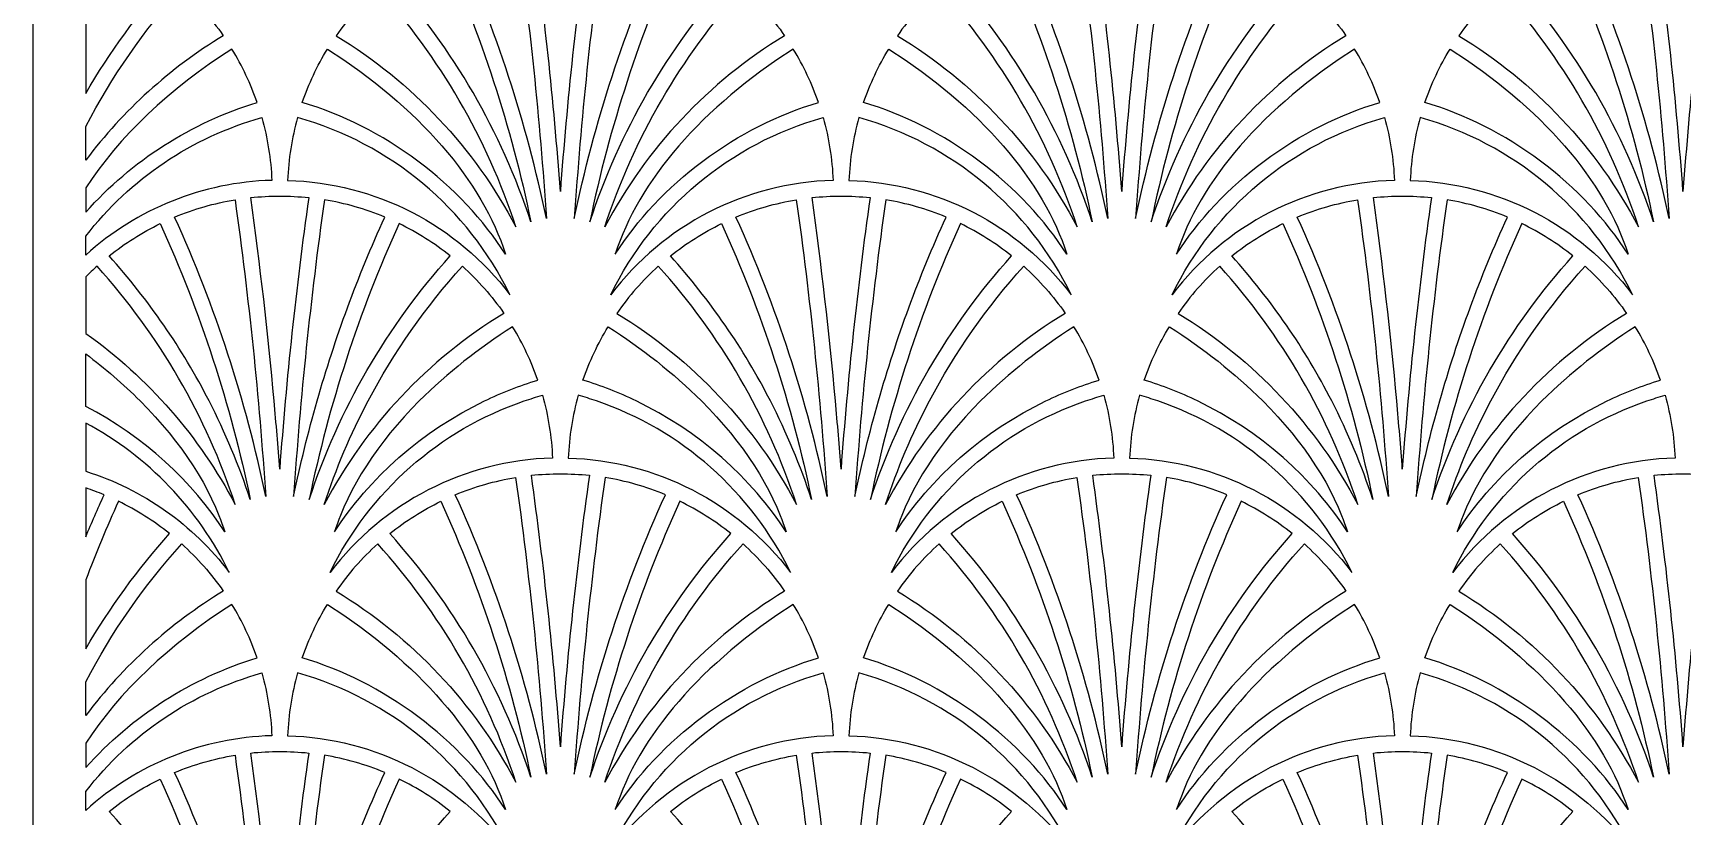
# Model space of a CAD drawing. Extents: x 2725 to 3975, y -848 to 1652.
# Drawn here: x 2725 to 3350, y 771 to 1067 of the extents above; entities that cross this region are included whole.
import ezdxf

# ---------------------------------------------------------------- set-up
doc = ezdxf.new("R2010")
doc.units = 0
doc.layers.add('LAYER_05', color=1, linetype='CONTINUOUS')

msp = doc.modelspace()

# ---------------------------------------------------------------- linework, layer by layer
at = {"layer": 'LAYER_05'}
msp.add_lwpolyline([(2725.05, -848.03), (3975.05, -848.03), (3975.05, 1651.97), (2725.05, 1651.97)], close=True, dxfattribs=at)
for points in [[(2907.88, 1109.35, -0.018184), (2919.52, 997.01, 0.055844), (2885.02, 1102.79, -0.057686)], [(2924.81, 1007.31, 0.016589), (2913.82, 1110.17, -0.053276), (2935.79, 1110.17, 0.016589)], [(2941.74, 1109.35, 0.018184), (2930.1, 997.01, -0.055844), (2964.59, 1102.79, 0.057686)], [(3120.5, 1109.35, -0.018184), (3132.14, 997.01, 0.055844), (3097.65, 1102.79, -0.057686)], [(3137.43, 1007.31, 0.016589), (3126.45, 1110.17, -0.053276), (3148.42, 1110.17, 0.016589)], [(3154.36, 1109.35, 0.018184), (3142.72, 997.01, -0.055844), (3177.22, 1102.79, 0.057686)], [(3333.12, 1109.35, -0.018184), (3344.76, 997.01, 0.055844), (3310.27, 1102.79, -0.057686)], [(3350.05, 1007.31, 0.016589), (3339.07, 1110.17, -0.053276), (3361.04, 1110.17, 0.016589)], [(2745.05, 1044.39, -0.052591), (2776.81, 1088.07, 0.055584), (2757.44, 1100.32, 0.01634), (2745.05, 1070.54)], [(2879.55, 1100.32, -0.055852), (2913.64, 995.8, 0.104701), (2860.19, 1088.07, -0.055584)], [(2970.06, 1100.32, 0.055852), (2935.98, 995.8, -0.104701), (2989.43, 1088.07, 0.055584)], [(3092.18, 1100.32, -0.055852), (3126.26, 995.8, 0.104701), (3072.81, 1088.07, -0.055584)], [(3182.68, 1100.32, 0.055852), (3148.6, 995.8, -0.104701), (3202.05, 1088.07, 0.055584)], [(3304.8, 1100.32, -0.055852), (3338.88, 995.8, 0.104701), (3285.43, 1088.07, -0.055584)], [(2745.05, 1031.93, -0.063542), (2781.38, 1084.18, -0.057808), (2797.13, 1066.3, 0.095272), (2745.05, 1019.17)], [(2839.86, 1066.3, -0.136031), (2907.94, 993.93, 0.104879), (2855.61, 1084.18, 0.057808)], [(3009.75, 1066.3, 0.136031), (2941.68, 993.93, -0.104879), (2994, 1084.18, -0.057808)], [(3052.48, 1066.3, -0.136031), (3120.56, 993.93, 0.104879), (3068.24, 1084.18, 0.057808)], [(3222.38, 1066.3, 0.136031), (3154.3, 993.93, -0.104879), (3206.63, 1084.18, -0.057808)], [(3265.11, 1066.3, -0.136031), (3333.18, 993.93, 0.104879), (3280.86, 1084.18, 0.057808)], [(2745.05, 999.47, -0.137332), (2809.95, 1041.02, 0.054287), (2800.41, 1061.27), (2796.07, 1058.42), (2791.82, 1055.49), (2787.67, 1052.5), (2783.61, 1049.43), (2779.67, 1046.29), (2775.83, 1043.09), (2772.12, 1039.84), (2768.54, 1036.53), (2765.09, 1033.17), (2761.77, 1029.76), (2758.6, 1026.32), (2755.58, 1022.84), (2752.71, 1019.33), (2750, 1015.8), (2747.44, 1012.24), (2745.05, 1008.67)], [(2836.58, 1061.27), (2842.8, 1057.15), (2848.82, 1052.86), (2854.64, 1048.44), (2860.24, 1043.88), (2862.94, 1041.55), (2865.58, 1039.19), (2868.16, 1036.81), (2870.66, 1034.4), (2873.1, 1031.97), (2875.46, 1029.51), (2877.75, 1027.03), (2879.96, 1024.54), (2882.1, 1022.03), (2884.15, 1019.5), (2886.12, 1016.96), (2888.02, 1014.41), (2889.82, 1011.84), (2891.55, 1009.28), (2893.19, 1006.7), (2894.74, 1004.12), (2896.2, 1001.54), (2897.58, 998.96), (2898.87, 996.39), (2900.07, 993.81), (2901.18, 991.25), (2902.21, 988.69), (2903.15, 986.14), (2903.99, 983.6), (2902.42, 985.98), (2900.77, 988.36), (2899.06, 990.72), (2897.27, 993.07), (2895.41, 995.4), (2893.48, 997.7), (2891.48, 999.98), (2889.42, 1002.23), (2887.3, 1004.45), (2885.11, 1006.63), (2882.86, 1008.78), (2880.56, 1010.88), (2878.2, 1012.94), (2875.79, 1014.96), (2873.33, 1016.92), (2870.82, 1018.84), (2868.27, 1020.7), (2865.68, 1022.5), (2863.05, 1024.25), (2860.39, 1025.94), (2857.69, 1027.56), (2854.97, 1029.12), (2852.23, 1030.62), (2849.47, 1032.05), (2846.68, 1033.41), (2843.89, 1034.71), (2841.09, 1035.94), (2838.28, 1037.09), (2835.47, 1038.18), (2832.66, 1039.2), (2829.85, 1040.14), (2827.05, 1041.02, -0.054287)], [(3013.03, 1061.27), (3006.82, 1057.15), (3000.79, 1052.86), (2994.97, 1048.44), (2989.38, 1043.88), (2986.67, 1041.55), (2984.03, 1039.19), (2981.46, 1036.81), (2978.95, 1034.4), (2976.52, 1031.97), (2974.15, 1029.51), (2971.87, 1027.03), (2969.65, 1024.54), (2967.52, 1022.03), (2965.47, 1019.5), (2963.49, 1016.96), (2961.6, 1014.41), (2959.79, 1011.84), (2958.07, 1009.28), (2956.43, 1006.7), (2954.88, 1004.12), (2953.41, 1001.54), (2952.04, 998.96), (2950.75, 996.39), (2949.55, 993.81), (2948.43, 991.25), (2947.41, 988.69), (2946.47, 986.14), (2945.62, 983.6), (2947.2, 985.98), (2948.84, 988.36), (2950.56, 990.72), (2952.35, 993.07), (2954.21, 995.4), (2956.14, 997.7), (2958.13, 999.98), (2960.19, 1002.23), (2962.32, 1004.45), (2964.51, 1006.63), (2966.75, 1008.78), (2969.06, 1010.88), (2971.42, 1012.94), (2973.83, 1014.96), (2976.29, 1016.92), (2978.8, 1018.84), (2981.35, 1020.7), (2983.94, 1022.5), (2986.57, 1024.25), (2989.23, 1025.94), (2991.92, 1027.56), (2994.64, 1029.12), (2997.39, 1030.62), (3000.15, 1032.05), (3002.93, 1033.41), (3005.73, 1034.71), (3008.53, 1035.94), (3011.34, 1037.09), (3014.15, 1038.18), (3016.96, 1039.2), (3019.77, 1040.14), (3022.57, 1041.02, 0.054287)], [(3049.21, 1061.27), (3055.42, 1057.15), (3061.45, 1052.86), (3067.27, 1048.44), (3072.86, 1043.88), (3075.56, 1041.55), (3078.21, 1039.19), (3080.78, 1036.81), (3083.29, 1034.4), (3085.72, 1031.97), (3088.08, 1029.51), (3090.37, 1027.03), (3092.58, 1024.54), (3094.72, 1022.03), (3096.77, 1019.5), (3098.75, 1016.96), (3100.64, 1014.41), (3102.45, 1011.84), (3104.17, 1009.28), (3105.81, 1006.7), (3107.36, 1004.12), (3108.82, 1001.54), (3110.2, 998.96), (3111.49, 996.39), (3112.69, 993.81), (3113.81, 991.25), (3114.83, 988.69), (3115.77, 986.14), (3116.62, 983.6), (3115.04, 985.98), (3113.4, 988.36), (3111.68, 990.72), (3109.89, 993.07), (3108.03, 995.4), (3106.1, 997.7), (3104.11, 999.98), (3102.04, 1002.23), (3099.92, 1004.45), (3097.73, 1006.63), (3095.49, 1008.78), (3093.18, 1010.88), (3090.82, 1012.94), (3088.41, 1014.96), (3085.95, 1016.92), (3083.44, 1018.84), (3080.89, 1020.7), (3078.3, 1022.5), (3075.67, 1024.25), (3073.01, 1025.94), (3070.31, 1027.56), (3067.59, 1029.12), (3064.85, 1030.62), (3062.09, 1032.05), (3059.31, 1033.41), (3056.51, 1034.71), (3053.71, 1035.94), (3050.9, 1037.09), (3048.09, 1038.18), (3045.28, 1039.2), (3042.47, 1040.14), (3039.67, 1041.02, -0.054287)], [(3225.65, 1061.27), (3219.44, 1057.15), (3213.41, 1052.86), (3207.59, 1048.44), (3202, 1043.88), (3199.3, 1041.55), (3196.66, 1039.19), (3194.08, 1036.81), (3191.58, 1034.4), (3189.14, 1031.97), (3186.78, 1029.51), (3184.49, 1027.03), (3182.28, 1024.54), (3180.14, 1022.03), (3178.09, 1019.5), (3176.11, 1016.96), (3174.22, 1014.41), (3172.42, 1011.84), (3170.69, 1009.28), (3169.05, 1006.7), (3167.5, 1004.12), (3166.04, 1001.54), (3164.66, 998.96), (3163.37, 996.39), (3162.17, 993.81), (3161.06, 991.25), (3160.03, 988.69), (3159.09, 986.14), (3158.24, 983.6), (3159.82, 985.98), (3161.46, 988.36), (3163.18, 990.72), (3164.97, 993.07), (3166.83, 995.4), (3168.76, 997.7), (3170.76, 999.98), (3172.82, 1002.23), (3174.94, 1004.45), (3177.13, 1006.63), (3179.38, 1008.78), (3181.68, 1010.88), (3184.04, 1012.94), (3186.45, 1014.96), (3188.91, 1016.92), (3191.42, 1018.84), (3193.97, 1020.7), (3196.56, 1022.5), (3199.19, 1024.25), (3201.85, 1025.94), (3204.55, 1027.56), (3207.27, 1029.12), (3210.01, 1030.62), (3212.77, 1032.05), (3215.55, 1033.41), (3218.35, 1034.71), (3221.15, 1035.94), (3223.96, 1037.09), (3226.77, 1038.18), (3229.58, 1039.2), (3232.39, 1040.14), (3235.19, 1041.02, 0.054287)], [(3261.83, 1061.27), (3268.04, 1057.15), (3274.07, 1052.86), (3279.89, 1048.44), (3285.48, 1043.88), (3288.19, 1041.55), (3290.83, 1039.19), (3293.4, 1036.81), (3295.91, 1034.4), (3298.34, 1031.97), (3300.71, 1029.51), (3303, 1027.03), (3305.21, 1024.54), (3307.34, 1022.03), (3309.4, 1019.5), (3311.37, 1016.96), (3313.26, 1014.41), (3315.07, 1011.84), (3316.79, 1009.28), (3318.43, 1006.7), (3319.98, 1004.12), (3321.45, 1001.54), (3322.82, 998.96), (3324.11, 996.39), (3325.32, 993.81), (3326.43, 991.25), (3327.45, 988.69), (3328.39, 986.14), (3329.24, 983.6), (3327.67, 985.98), (3326.02, 988.36), (3324.3, 990.72), (3322.51, 993.07), (3320.65, 995.4), (3318.72, 997.7), (3316.73, 999.98), (3314.67, 1002.23), (3312.54, 1004.45), (3310.35, 1006.63), (3308.11, 1008.78), (3305.8, 1010.88), (3303.44, 1012.94), (3301.03, 1014.96), (3298.57, 1016.92), (3296.06, 1018.84), (3293.51, 1020.7), (3290.92, 1022.5), (3288.29, 1024.25), (3285.63, 1025.94), (3282.94, 1027.56), (3280.22, 1029.12), (3277.47, 1030.62), (3274.71, 1032.05), (3271.93, 1033.41), (3269.14, 1034.71), (3266.33, 1035.94), (3263.52, 1037.09), (3260.71, 1038.18), (3257.9, 1039.2), (3255.09, 1040.14), (3252.29, 1041.02, -0.054287)], [(2745.05, 990.37, -0.161385), (2811.74, 1035.29, -0.058403), (2815.5, 1011.51, 0.179032), (2745.05, 983.23)], [(2821.5, 1011.51, -0.227638), (2905.71, 968.2, 0.214359), (2825.26, 1035.29, 0.058403)], [(3028.12, 1011.51, 0.227638), (2943.9, 968.2, -0.214359), (3024.36, 1035.29, -0.058403)], [(3034.12, 1011.51, -0.227638), (3118.33, 968.2, 0.214359), (3037.88, 1035.29, 0.058403)], [(3240.74, 1011.51, 0.227638), (3156.53, 968.2, -0.214359), (3236.98, 1035.29, -0.058403)], [(3246.74, 1011.51, -0.227638), (3330.96, 968.2, 0.214359), (3250.5, 1035.29, 0.058403)], [(2813.2, 891.81, 0.055844), (2778.71, 997.59, -0.057686), (2801.57, 1004.16, -0.018184)], [(2816.39, 927.95, 0.012432), (2807.51, 1004.97, -0.053276), (2829.48, 1004.97, 0.016589), (2818.5, 902.11, 0.004156)], [(2832.67, 927.95, -0.037182), (2858.28, 997.59, 0.057686), (2835.43, 1004.16, 0.018184), (2823.79, 891.81, -0.018623)], [(3025.83, 891.81, 0.055844), (2991.33, 997.59, -0.057686), (3014.19, 1004.16, -0.018184)], [(3029.01, 927.95, 0.012432), (3020.13, 1004.97, -0.053276), (3042.11, 1004.97, 0.016589), (3031.12, 902.11, 0.004156)], [(3045.29, 927.95, -0.037182), (3070.9, 997.59, 0.057686), (3048.05, 1004.16, 0.018184), (3036.41, 891.81, -0.018623)], [(3238.45, 891.81, 0.055844), (3203.96, 997.59, -0.057686), (3226.81, 1004.16, -0.018184)], [(3241.63, 927.95, 0.012432), (3232.76, 1004.97, -0.053276), (3254.73, 1004.97, 0.016589), (3243.74, 902.11, 0.004156)], [(3257.91, 927.95, -0.037182), (3283.53, 997.59, 0.057686), (3260.67, 1004.16, 0.018184), (3249.03, 891.81, -0.018623)], [(2791.75, 927.95, 0.065073), (2753.88, 982.87, -0.055584), (2773.24, 995.13, -0.055852), (2807.33, 890.6, 0.03936)], [(2829.67, 890.6, -0.104701), (2883.12, 982.87, 0.055584), (2863.75, 995.13, 0.055852)], [(3004.38, 927.95, 0.065073), (2966.5, 982.87, -0.055584), (2985.87, 995.13, -0.055852), (3019.95, 890.6, 0.03936)], [(3042.29, 890.6, -0.104701), (3095.74, 982.87, 0.055584), (3076.37, 995.13, 0.055852)], [(3217, 927.95, 0.065073), (3179.12, 982.87, -0.055584), (3198.49, 995.13, -0.055852), (3232.57, 890.6, 0.03936)], [(3254.91, 890.6, -0.104701), (3308.36, 982.87, 0.055584), (3289, 995.13, 0.055852)], [(2745.05, 953.53, -0.117213), (2801.63, 888.73, 0.104879), (2749.3, 978.99, 0.014195), (2745.05, 974.94)], [(2852, 927.95, -0.062169), (2887.69, 978.99, -0.057808), (2903.44, 961.11, 0.136031), (2835.37, 888.73, -0.042433)], [(3014.25, 888.73, 0.104879), (2961.92, 978.99, 0.057808), (2946.17, 961.11, -0.136031)], [(3064.63, 927.95, -0.062169), (3100.32, 978.99, -0.057808), (3116.07, 961.11, 0.136031), (3047.99, 888.73, -0.042433)], [(3226.87, 888.73, 0.104879), (3174.55, 978.99, 0.057808), (3158.8, 961.11, -0.136031)], [(3277.25, 927.95, -0.062169), (3312.94, 978.99, -0.057808), (3328.69, 961.11, 0.136031), (3260.61, 888.73, -0.042433)], [(2839.31, 878.4), (2840.52, 880.25), (2841.78, 882.1), (2843.08, 883.93), (2844.42, 885.76), (2845.81, 887.58), (2847.24, 889.39), (2848.71, 891.18), (2850.22, 892.96), (2853.36, 896.47), (2856.66, 899.91), (2860.1, 903.26), (2863.68, 906.51), (2867.39, 909.66), (2871.22, 912.69), (2875.16, 915.59), (2879.2, 918.36), (2883.32, 920.98), (2887.51, 923.46), (2891.76, 925.78), (2896.06, 927.95, -0.039301), (2916.26, 935.82, 0.054287), (2906.72, 956.08, 0.053379), (2871.37, 927.95), (2868.46, 924.97), (2865.66, 921.96), (2862.97, 918.92), (2860.4, 915.85), (2857.95, 912.77), (2855.62, 909.66), (2853.41, 906.54), (2851.33, 903.41), (2849.37, 900.28), (2847.54, 897.14), (2845.84, 894), (2844.28, 890.86), (2842.84, 887.73), (2841.53, 884.6), (2840.93, 883.05), (2840.36, 881.49), (2839.82, 879.94)], [(3010.31, 878.4), (3009.09, 880.25), (3007.84, 882.1), (3006.54, 883.93), (3005.19, 885.76), (3003.81, 887.58), (3002.38, 889.39), (3000.91, 891.18), (2999.4, 892.96), (2996.26, 896.47), (2992.96, 899.91), (2989.52, 903.26), (2985.94, 906.51), (2982.22, 909.66), (2978.39, 912.69), (2974.45, 915.59), (2970.42, 918.36), (2966.3, 920.98), (2962.11, 923.46), (2957.86, 925.78), (2953.56, 927.95, 0.039301), (2933.36, 935.82, -0.054287), (2942.9, 956.08, -0.053379), (2978.25, 927.95), (2981.16, 924.97), (2983.96, 921.96), (2986.64, 918.92), (2989.22, 915.85), (2991.67, 912.77), (2994, 909.66), (2996.21, 906.54), (2998.29, 903.41), (3000.25, 900.28), (3002.07, 897.14), (3003.77, 894), (3005.34, 890.86), (3006.78, 887.73), (3008.08, 884.6), (3008.69, 883.05), (3009.26, 881.49), (3009.8, 879.94)], [(3051.93, 878.4), (3053.15, 880.25), (3054.4, 882.1), (3055.7, 883.93), (3057.05, 885.76), (3058.43, 887.58), (3059.86, 889.39), (3061.33, 891.18), (3062.84, 892.96), (3065.98, 896.47), (3069.28, 899.91), (3072.72, 903.26), (3076.3, 906.51), (3080.02, 909.66), (3083.85, 912.69), (3087.78, 915.59), (3091.82, 918.36), (3095.94, 920.98), (3100.13, 923.46), (3104.38, 925.78), (3108.68, 927.95, -0.039301), (3128.88, 935.82, 0.054287), (3119.34, 956.08, 0.053379), (3083.99, 927.95), (3081.08, 924.97), (3078.28, 921.96), (3075.6, 918.92), (3073.02, 915.85), (3070.57, 912.77), (3068.24, 909.66), (3066.03, 906.54), (3063.95, 903.41), (3061.99, 900.28), (3060.16, 897.14), (3058.47, 894), (3056.9, 890.86), (3055.46, 887.73), (3054.15, 884.6), (3053.55, 883.05), (3052.98, 881.49), (3052.44, 879.94)], [(3222.93, 878.4), (3221.72, 880.25), (3220.46, 882.1), (3219.16, 883.93), (3217.81, 885.76), (3216.43, 887.58), (3215, 889.39), (3213.53, 891.18), (3212.02, 892.96), (3208.88, 896.47), (3205.58, 899.91), (3202.14, 903.26), (3198.56, 906.51), (3194.85, 909.66), (3191.02, 912.69), (3187.08, 915.59), (3183.04, 918.36), (3178.92, 920.98), (3174.73, 923.46), (3170.48, 925.78), (3166.18, 927.95, 0.039301), (3145.98, 935.82, -0.054287), (3155.52, 956.08, -0.053379), (3190.87, 927.95), (3193.78, 924.97), (3196.58, 921.96), (3199.27, 918.92), (3201.84, 915.85), (3204.29, 912.77), (3206.62, 909.66), (3208.83, 906.54), (3210.91, 903.41), (3212.87, 900.28), (3214.7, 897.14), (3216.4, 894), (3217.96, 890.86), (3219.4, 887.73), (3220.71, 884.6), (3221.31, 883.05), (3221.88, 881.49), (3222.42, 879.94)], [(3264.56, 878.4), (3265.77, 880.25), (3267.03, 882.1), (3268.33, 883.93), (3269.67, 885.76), (3271.06, 887.58), (3272.48, 889.39), (3273.95, 891.18), (3275.46, 892.96), (3278.61, 896.47), (3281.9, 899.91), (3285.34, 903.26), (3288.93, 906.51), (3292.64, 909.66), (3296.47, 912.69), (3300.41, 915.59), (3304.44, 918.36), (3308.56, 920.98), (3312.75, 923.46), (3317, 925.78), (3321.3, 927.95, -0.039301), (3341.5, 935.82, 0.054287), (3331.97, 956.08, 0.053379), (3296.62, 927.95), (3293.71, 924.97), (3290.91, 921.96), (3288.22, 918.92), (3285.65, 915.85), (3283.19, 912.77), (3280.86, 909.66), (3278.65, 906.54), (3276.57, 903.41), (3274.61, 900.28), (3272.79, 897.14), (3271.09, 894), (3269.52, 890.86), (3268.08, 887.73), (3266.78, 884.6), (3266.17, 883.05), (3265.6, 881.49), (3265.06, 879.94)], [(2745.05, 945.77, -0.034322), (2765.62, 927.95), (2768.53, 924.97), (2771.33, 921.96), (2774.02, 918.92), (2776.59, 915.85), (2779.05, 912.77), (2781.38, 909.66), (2783.59, 906.54), (2785.67, 903.41), (2787.62, 900.28), (2789.45, 897.14), (2791.15, 894), (2792.72, 890.86), (2794.16, 887.73), (2795.46, 884.6), (2796.07, 883.05), (2796.64, 881.49), (2797.18, 879.94), (2797.68, 878.4), (2795.37, 881.88), (2792.9, 885.33), (2790.27, 888.74), (2787.5, 892.11), (2784.59, 895.43), (2781.54, 898.69), (2778.35, 901.87), (2775.04, 904.97), (2771.62, 907.98), (2768.08, 910.89), (2764.44, 913.69), (2760.7, 916.38), (2756.89, 918.95), (2753, 921.4), (2749.05, 923.71), (2745.05, 925.88)], [(2911.14, 927.95, -0.01416), (2918.05, 930.09, -0.058403), (2921.81, 906.32, 0.227638), (2837.59, 863, -0.199593)], [(2938.48, 927.95, 0.01416), (2931.57, 930.09, 0.058403), (2927.81, 906.32, -0.227638), (3012.02, 863, 0.199593)], [(3123.76, 927.95, -0.01416), (3130.67, 930.09, -0.058403), (3134.43, 906.32, 0.227638), (3050.22, 863, -0.199593)], [(3151.1, 927.95, 0.01416), (3144.19, 930.09, 0.058403), (3140.43, 906.32, -0.227638), (3224.65, 863, 0.199593)], [(3336.38, 927.95, -0.01416), (3343.29, 930.09, -0.058403), (3347.05, 906.32, 0.227638), (3262.84, 863, -0.199593)], [(2745.05, 901.3, -0.15563), (2799.4, 863, 0.157266), (2745.05, 919.57)], [(2924.81, 796.91, 0.016589), (2913.82, 899.77, -0.053276), (2935.79, 899.77, 0.016589)], [(3137.43, 796.91, 0.016589), (3126.45, 899.77, -0.053276), (3148.42, 899.77, 0.016589)], [(3350.05, 796.91, 0.016589), (3339.07, 899.77, -0.053276), (3361.04, 899.77, 0.016589)], [(2745.05, 876.46, -0.008696), (2751.97, 892.4, 0.017873), (2745.05, 895)], [(2907.88, 898.96, -0.018184), (2919.52, 786.62, 0.055844), (2885.02, 892.4, -0.057686)], [(2941.74, 898.96, 0.018184), (2930.1, 786.62, -0.055844), (2964.59, 892.4, 0.057686)], [(3120.5, 898.96, -0.018184), (3132.14, 786.62, 0.055844), (3097.65, 892.4, -0.057686)], [(3154.36, 898.96, 0.018184), (3142.72, 786.62, -0.055844), (3177.22, 892.4, 0.057686)], [(3333.12, 898.96, -0.018184), (3344.76, 786.62, 0.055844), (3310.27, 892.4, -0.057686)], [(2745.05, 834, -0.052591), (2776.81, 877.68, 0.055584), (2757.44, 889.93, 0.01634), (2745.05, 860.15)], [(2879.55, 889.93, -0.055852), (2913.64, 785.41, 0.104701), (2860.19, 877.68, -0.055584)], [(2970.06, 889.93, 0.055852), (2935.98, 785.41, -0.104701), (2989.43, 877.68, 0.055584)], [(3092.18, 889.93, -0.055852), (3126.26, 785.41, 0.104701), (3072.81, 877.68, -0.055584)], [(3182.68, 889.93, 0.055852), (3148.6, 785.41, -0.104701), (3202.05, 877.68, 0.055584)], [(3304.8, 889.93, -0.055852), (3338.88, 785.41, 0.104701), (3285.43, 877.68, -0.055584)], [(2745.05, 821.53, -0.063542), (2781.38, 873.79, -0.057808), (2797.13, 855.91, 0.095272), (2745.05, 808.78)], [(2839.86, 855.91, -0.136031), (2907.94, 783.54, 0.104879), (2855.61, 873.79, 0.057808)], [(3009.75, 855.91, 0.136031), (2941.68, 783.54, -0.104879), (2994, 873.79, -0.057808)], [(3052.48, 855.91, -0.136031), (3120.56, 783.54, 0.104879), (3068.24, 873.79, 0.057808)], [(3222.38, 855.91, 0.136031), (3154.3, 783.54, -0.104879), (3206.63, 873.79, -0.057808)], [(3265.11, 855.91, -0.136031), (3333.18, 783.54, 0.104879), (3280.86, 873.79, 0.057808)], [(2745.05, 789.08, -0.137332), (2809.95, 830.63, 0.054287), (2800.41, 850.88), (2796.07, 848.03), (2791.82, 845.1), (2787.67, 842.1), (2783.61, 839.03), (2779.67, 835.9), (2775.83, 832.7), (2772.12, 829.45), (2768.54, 826.14), (2765.09, 822.78), (2761.77, 819.37), (2758.6, 815.93), (2755.58, 812.45), (2752.71, 808.94), (2750, 805.4), (2747.44, 801.85), (2745.05, 798.28)], [(2836.58, 850.88), (2842.8, 846.75), (2848.82, 842.47), (2854.64, 838.05), (2860.24, 833.49), (2862.94, 831.16), (2865.58, 828.8), (2868.16, 826.42), (2870.66, 824.01), (2873.1, 821.58), (2875.46, 819.12), (2877.75, 816.64), (2879.96, 814.15), (2882.1, 811.64), (2884.15, 809.11), (2886.12, 806.57), (2888.02, 804.02), (2889.82, 801.45), (2891.55, 798.88), (2893.19, 796.31), (2894.74, 793.73), (2896.2, 791.15), (2897.58, 788.57), (2898.87, 786), (2900.07, 783.42), (2901.18, 780.85), (2902.21, 778.29), (2903.15, 775.74), (2903.99, 773.2), (2902.42, 775.59), (2900.77, 777.97), (2899.06, 780.33), (2897.27, 782.68), (2895.41, 785.01), (2893.48, 787.31), (2891.48, 789.59), (2889.42, 791.84), (2887.3, 794.06), (2885.11, 796.24), (2882.86, 798.38), (2880.56, 800.49), (2878.2, 802.55), (2875.79, 804.56), (2873.33, 806.53), (2870.82, 808.44), (2868.27, 810.31), (2865.68, 812.11), (2863.05, 813.86), (2860.39, 815.54), (2857.69, 817.17), (2854.97, 818.73), (2852.23, 820.23), (2849.47, 821.66), (2846.68, 823.02), (2843.89, 824.32), (2841.09, 825.54), (2838.28, 826.7), (2835.47, 827.79), (2832.66, 828.81), (2829.85, 829.75), (2827.05, 830.63, -0.054287)], [(3013.03, 850.88), (3006.82, 846.75), (3000.79, 842.47), (2994.97, 838.05), (2989.38, 833.49), (2986.67, 831.16), (2984.03, 828.8), (2981.46, 826.42), (2978.95, 824.01), (2976.52, 821.58), (2974.15, 819.12), (2971.87, 816.64), (2969.65, 814.15), (2967.52, 811.64), (2965.47, 809.11), (2963.49, 806.57), (2961.6, 804.02), (2959.79, 801.45), (2958.07, 798.88), (2956.43, 796.31), (2954.88, 793.73), (2953.41, 791.15), (2952.04, 788.57), (2950.75, 786), (2949.55, 783.42), (2948.43, 780.85), (2947.41, 778.29), (2946.47, 775.74), (2945.62, 773.2), (2947.2, 775.59), (2948.84, 777.97), (2950.56, 780.33), (2952.35, 782.68), (2954.21, 785.01), (2956.14, 787.31), (2958.13, 789.59), (2960.19, 791.84), (2962.32, 794.06), (2964.51, 796.24), (2966.75, 798.38), (2969.06, 800.49), (2971.42, 802.55), (2973.83, 804.56), (2976.29, 806.53), (2978.8, 808.44), (2981.35, 810.31), (2983.94, 812.11), (2986.57, 813.86), (2989.23, 815.54), (2991.92, 817.17), (2994.64, 818.73), (2997.39, 820.23), (3000.15, 821.66), (3002.93, 823.02), (3005.73, 824.32), (3008.53, 825.54), (3011.34, 826.7), (3014.15, 827.79), (3016.96, 828.81), (3019.77, 829.75), (3022.57, 830.63, 0.054287)], [(3049.21, 850.88), (3055.42, 846.75), (3061.45, 842.47), (3067.27, 838.05), (3072.86, 833.49), (3075.56, 831.16), (3078.21, 828.8), (3080.78, 826.42), (3083.29, 824.01), (3085.72, 821.58), (3088.08, 819.12), (3090.37, 816.64), (3092.58, 814.15), (3094.72, 811.64), (3096.77, 809.11), (3098.75, 806.57), (3100.64, 804.02), (3102.45, 801.45), (3104.17, 798.88), (3105.81, 796.31), (3107.36, 793.73), (3108.82, 791.15), (3110.2, 788.57), (3111.49, 786), (3112.69, 783.42), (3113.81, 780.85), (3114.83, 778.29), (3115.77, 775.74), (3116.62, 773.2), (3115.04, 775.59), (3113.4, 777.97), (3111.68, 780.33), (3109.89, 782.68), (3108.03, 785.01), (3106.1, 787.31), (3104.11, 789.59), (3102.04, 791.84), (3099.92, 794.06), (3097.73, 796.24), (3095.49, 798.38), (3093.18, 800.49), (3090.82, 802.55), (3088.41, 804.56), (3085.95, 806.53), (3083.44, 808.44), (3080.89, 810.31), (3078.3, 812.11), (3075.67, 813.86), (3073.01, 815.54), (3070.31, 817.17), (3067.59, 818.73), (3064.85, 820.23), (3062.09, 821.66), (3059.31, 823.02), (3056.51, 824.32), (3053.71, 825.54), (3050.9, 826.7), (3048.09, 827.79), (3045.28, 828.81), (3042.47, 829.75), (3039.67, 830.63, -0.054287)], [(3225.65, 850.88), (3219.44, 846.75), (3213.41, 842.47), (3207.59, 838.05), (3202, 833.49), (3199.3, 831.16), (3196.66, 828.8), (3194.08, 826.42), (3191.58, 824.01), (3189.14, 821.58), (3186.78, 819.12), (3184.49, 816.64), (3182.28, 814.15), (3180.14, 811.64), (3178.09, 809.11), (3176.11, 806.57), (3174.22, 804.02), (3172.42, 801.45), (3170.69, 798.88), (3169.05, 796.31), (3167.5, 793.73), (3166.04, 791.15), (3164.66, 788.57), (3163.37, 786), (3162.17, 783.42), (3161.06, 780.85), (3160.03, 778.29), (3159.09, 775.74), (3158.24, 773.2), (3159.82, 775.59), (3161.46, 777.97), (3163.18, 780.33), (3164.97, 782.68), (3166.83, 785.01), (3168.76, 787.31), (3170.76, 789.59), (3172.82, 791.84), (3174.94, 794.06), (3177.13, 796.24), (3179.38, 798.38), (3181.68, 800.49), (3184.04, 802.55), (3186.45, 804.56), (3188.91, 806.53), (3191.42, 808.44), (3193.97, 810.31), (3196.56, 812.11), (3199.19, 813.86), (3201.85, 815.54), (3204.55, 817.17), (3207.27, 818.73), (3210.01, 820.23), (3212.77, 821.66), (3215.55, 823.02), (3218.35, 824.32), (3221.15, 825.54), (3223.96, 826.7), (3226.77, 827.79), (3229.58, 828.81), (3232.39, 829.75), (3235.19, 830.63, 0.054287)], [(3261.83, 850.88), (3268.04, 846.75), (3274.07, 842.47), (3279.89, 838.05), (3285.48, 833.49), (3288.19, 831.16), (3290.83, 828.8), (3293.4, 826.42), (3295.91, 824.01), (3298.34, 821.58), (3300.71, 819.12), (3303, 816.64), (3305.21, 814.15), (3307.34, 811.64), (3309.4, 809.11), (3311.37, 806.57), (3313.26, 804.02), (3315.07, 801.45), (3316.79, 798.88), (3318.43, 796.31), (3319.98, 793.73), (3321.45, 791.15), (3322.82, 788.57), (3324.11, 786), (3325.32, 783.42), (3326.43, 780.85), (3327.45, 778.29), (3328.39, 775.74), (3329.24, 773.2), (3327.67, 775.59), (3326.02, 777.97), (3324.3, 780.33), (3322.51, 782.68), (3320.65, 785.01), (3318.72, 787.31), (3316.73, 789.59), (3314.67, 791.84), (3312.54, 794.06), (3310.35, 796.24), (3308.11, 798.38), (3305.8, 800.49), (3303.44, 802.55), (3301.03, 804.56), (3298.57, 806.53), (3296.06, 808.44), (3293.51, 810.31), (3290.92, 812.11), (3288.29, 813.86), (3285.63, 815.54), (3282.94, 817.17), (3280.22, 818.73), (3277.47, 820.23), (3274.71, 821.66), (3271.93, 823.02), (3269.14, 824.32), (3266.33, 825.54), (3263.52, 826.7), (3260.71, 827.79), (3257.9, 828.81), (3255.09, 829.75), (3252.29, 830.63, -0.054287)], [(2745.05, 779.98, -0.161385), (2811.74, 824.9, -0.058403), (2815.5, 801.12, 0.179032), (2745.05, 772.84)], [(2821.5, 801.12, -0.227638), (2905.71, 757.8, 0.214359), (2825.26, 824.9, 0.058403)], [(3028.12, 801.12, 0.227638), (2943.9, 757.8, -0.214359), (3024.36, 824.9, -0.058403)], [(3034.12, 801.12, -0.227638), (3118.33, 757.8, 0.214359), (3037.88, 824.9, 0.058403)], [(3240.74, 801.12, 0.227638), (3156.53, 757.8, -0.214359), (3236.98, 824.9, -0.058403)], [(3246.74, 801.12, -0.227638), (3330.96, 757.8, 0.214359), (3250.5, 824.9, 0.058403)], [(2813.2, 681.42, 0.055844), (2778.71, 787.2, -0.057686), (2801.57, 793.77, -0.018184)], [(2816.39, 717.56, 0.012432), (2807.51, 794.58, -0.053276), (2829.48, 794.58, 0.016589), (2818.5, 691.72, 0.004156)], [(2832.67, 717.56, -0.037182), (2858.28, 787.2, 0.057686), (2835.43, 793.77, 0.018184), (2823.79, 681.42, -0.018623)], [(3025.83, 681.42, 0.055844), (2991.33, 787.2, -0.057686), (3014.19, 793.77, -0.018184)], [(3029.01, 717.56, 0.012432), (3020.13, 794.58, -0.053276), (3042.11, 794.58, 0.016589), (3031.12, 691.72, 0.004156)], [(3045.29, 717.56, -0.037182), (3070.9, 787.2, 0.057686), (3048.05, 793.77, 0.018184), (3036.41, 681.42, -0.018623)], [(3238.45, 681.42, 0.055844), (3203.96, 787.2, -0.057686), (3226.81, 793.77, -0.018184)], [(3241.63, 717.56, 0.012432), (3232.76, 794.58, -0.053276), (3254.73, 794.58, 0.016589), (3243.74, 691.72, 0.004156)], [(3257.91, 717.56, -0.037182), (3283.53, 787.2, 0.057686), (3260.67, 793.77, 0.018184), (3249.03, 681.42, -0.018623)], [(2791.75, 717.56, 0.065073), (2753.88, 772.48, -0.055584), (2773.24, 784.73, -0.055852), (2807.33, 680.21, 0.03936)], [(2829.67, 680.21, -0.104701), (2883.12, 772.48, 0.055584), (2863.75, 784.73, 0.055852)], [(3004.38, 717.56, 0.065073), (2966.5, 772.48, -0.055584), (2985.87, 784.73, -0.055852), (3019.95, 680.21, 0.03936)], [(3042.29, 680.21, -0.104701), (3095.74, 772.48, 0.055584), (3076.37, 784.73, 0.055852)], [(3217, 717.56, 0.065073), (3179.12, 772.48, -0.055584), (3198.49, 784.73, -0.055852), (3232.57, 680.21, 0.03936)], [(3254.91, 680.21, -0.104701), (3308.36, 772.48, 0.055584), (3289, 784.73, 0.055852)]]:
    msp.add_lwpolyline(points, format="xyb", close=True, dxfattribs=at)

doc.saveas('drawing.dxf')
